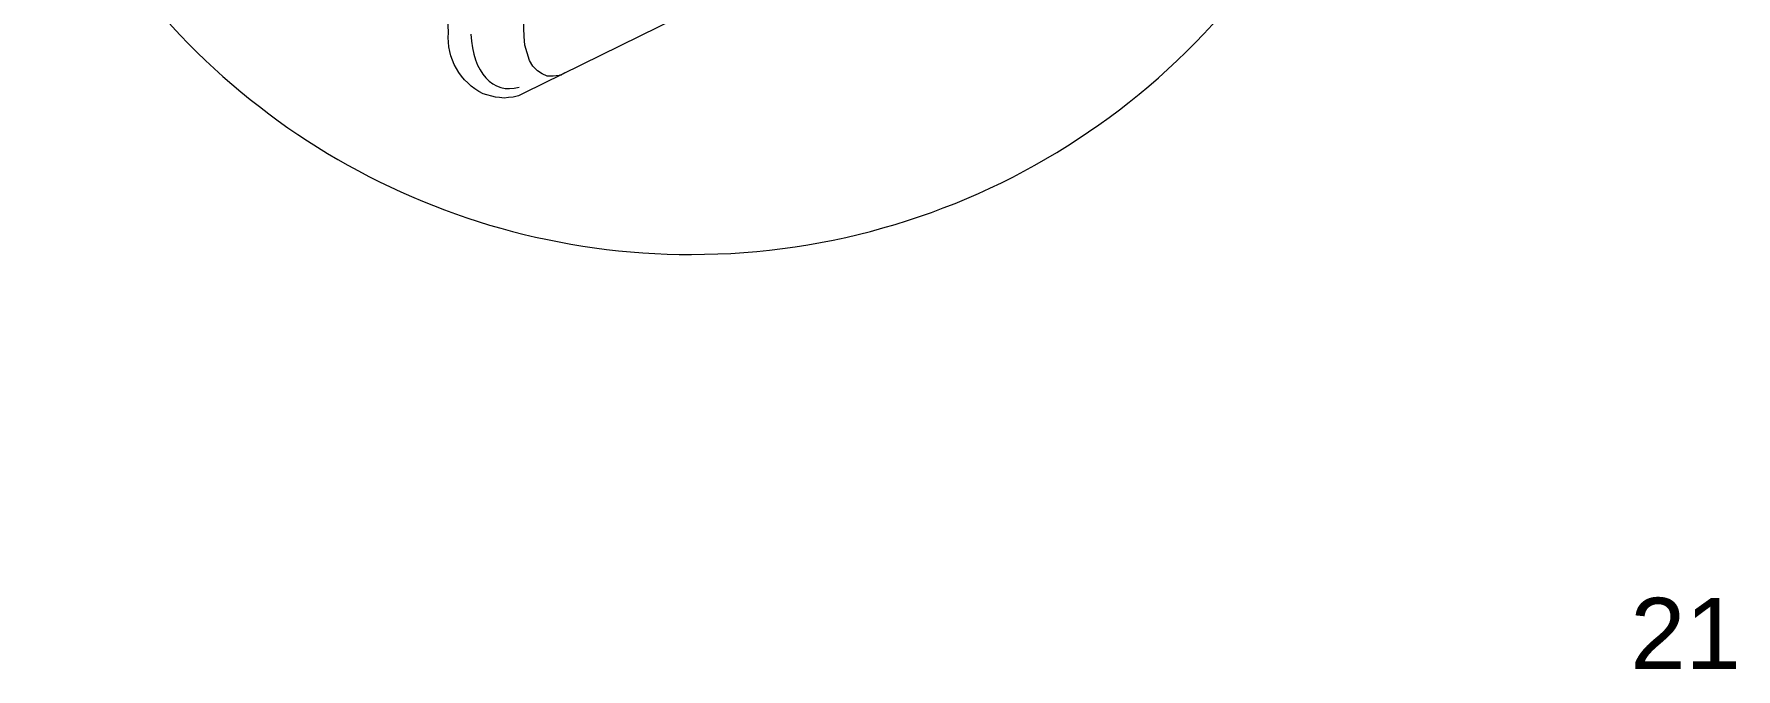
# Model space of a CAD drawing. Header units: metres. Extents: x -11.5 to 7.4, y -3.8 to 5.9.
# Drawn here: x 3.5346 to 3.7449, y -2.6153 to -2.5368 of the extents above; entities that cross this region are included whole.
import ezdxf

# ---------------------------------------------------------------- set-up
doc = ezdxf.new("R2010")
doc.units = ezdxf.units.M
doc.header["$MEASUREMENT"] = 0
doc.layers.add('PDF20_Geometry_Num_Penna__7_Num_Penna__7', color=7, linetype='Continuous', lineweight=18)
doc.layers.add('PDF20_Text_Num_Penna__7_Num_Penna__7', color=7, linetype='Continuous', lineweight=18)
doc.styles.add('GENERATED_STYLE_1', font='')
doc.styles.get('GENERATED_STYLE_1').set_extended_font_data('Arial')

msp = doc.modelspace()

# ---------------------------------------------------------------- linework, layer by layer
at = {"layer": 'PDF20_Geometry_Num_Penna__7_Num_Penna__7', "color": 7, "linetype": 'Continuous', "lineweight": 18, "flags": 128}
for points in [[(3.37471, -2.45211, 0.072621), (3.37109, -2.47702, 2.414261), (3.45815, -2.38996)], [(3.53885, -2.51766, 0.278239), (3.61586, -2.56407, 0.298835), (3.69576, -2.51165)], [(3.61418, -2.5348), (3.59514, -2.54413), (3.59448, -2.54445), (3.59384, -2.54461), (3.59327, -2.54469), (3.5927, -2.54476), (3.59214, -2.54469), (3.59166, -2.54461), (3.59011, -2.5442, -0.306813), (3.58584, -2.53667), (3.58486, -2.51326)]]:
    msp.add_lwpolyline(points, format="xyb", dxfattribs=at)
for points in [[(3.5995, -2.54195), (3.59878, -2.54202), (3.59805, -2.54202), (3.59742, -2.54176), (3.59685, -2.54138), (3.59628, -2.54081), (3.59587, -2.54008), (3.59555, -2.53916), (3.59529, -2.53822), (3.59521, -2.53714), (3.5941, -2.50962)], [(3.5995, -2.54195), (3.59966, -2.54185), (3.59982, -2.54185), (3.59992, -2.54176), (3.60007, -2.54169), (3.60023, -2.5416)]]:
    msp.add_lwpolyline(points, dxfattribs=at)
at = {"layer": 'PDF20_Geometry_Num_Penna__7_Num_Penna__7', "color": 7, "linetype": 'Continuous', "lineweight": 18}
msp.add_ellipse((3.59645, -2.53093), major_axis=(0.00437, 0.01243), ratio=0.526923, start_param=2.239219, end_param=3.489533, dxfattribs=at)

# ---------------------------------------------------------------- texts
at = {"layer": 'PDF20_Text_Num_Penna__7_Num_Penna__7', "color": 7, "linetype": 'Continuous', "lineweight": 18, "insert": (3.73186, -2.61531), "char_height": 0.0087939, "attachment_point": 7, "style": 'GENERATED_STYLE_1'}
msp.add_mtext('\\A1;{\\pql;\\fArial|b0|i0|c0|p34;21}', dxfattribs=at)

doc.saveas('drawing.dxf')
